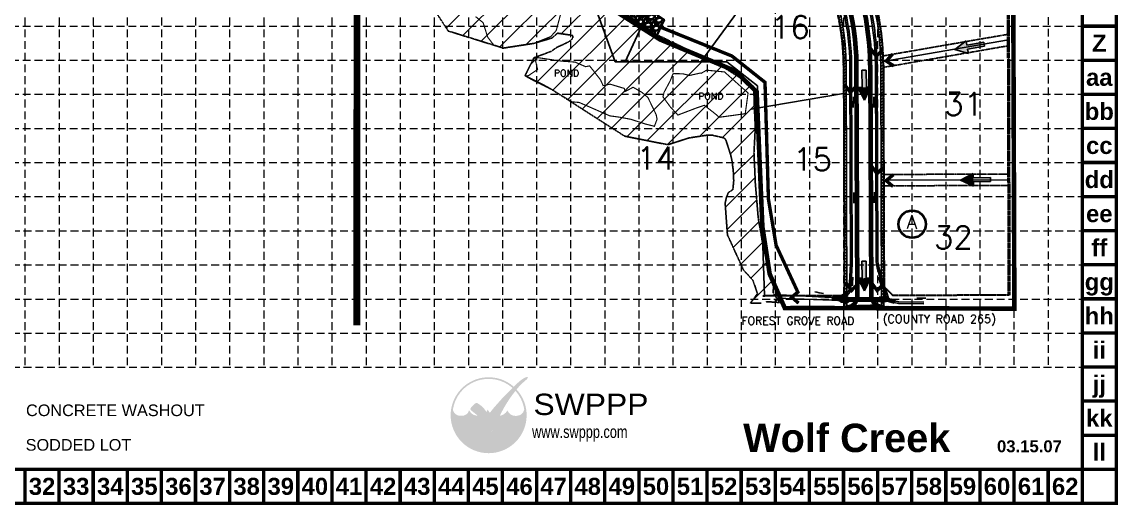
# Model space of a CAD drawing. Header units: inches. Extents: x 8856 to 12702, y 4190 to 6596.
# Drawn here: x 10774 to 12702, y 4190 to 5040 of the extents above; entities that cross this region are included whole.
import ezdxf
from ezdxf.enums import TextEntityAlignment as Align

# ---------------------------------------------------------------- set-up
doc = ezdxf.new("R2010")
doc.units = ezdxf.units.IN
doc.header["$MEASUREMENT"] = 0
for name, pattern in [('ACAD_ISO14W100', [24, 12, -3, 0, -3, 0, -3, 0, -3]), ('CENTER2', [1.125, 0.75, -0.125, 0.125, -0.125]), ('HIDDEN', [0.375, 0.25, -0.125]), ('HIDDEN2', [0.1875, 0.125, -0.0625]), ('PHANTOM2', [1.25, 0.625, -0.125, 0.125, -0.125, 0.125, -0.125])]:
    doc.linetypes.add(name, pattern=pattern)
for name, color, linetype in [('BASE', 7, 'Continuous'), ('E-POND', 4, 'Continuous'), ('GRID', 254, 'HIDDEN'), ('LEGEND', 7, 'Continuous'), ('LIMITS OF DISTURBANCE', 1, 'HIDDEN'), ('LOGO', 7, 'Continuous'), ('P-CONC-RIRRAP', 2, 'Continuous'), ('P-DE', 7, 'HIDDEN2'), ('P-DITCH-BOTOM', 2, 'Continuous'), ('P-DITCH-FLO-ARO', 7, 'ACAD_ISO14W100'), ('P-FLD-PLN-LN', 1, 'HIDDEN'), ('P-LOT-IDEN', 2, 'Continuous'), ('P-LOT-LN', 7, 'Continuous'), ('P-SAWCUT', 7, 'Continuous'), ('P-SDWLK', 7, 'Continuous'), ('P-STM-CL', 7, 'CENTER2'), ('PHASE LINE', 7, 'Continuous'), ('SILT FENCE', 200, 'Continuous')]:
    doc.layers.add(name, color=color, linetype=linetype)
for name, color, linetype, lineweight in [('block number', 7, 'Continuous', 40), ('P-BNDRY', 5, 'PHANTOM2', 50), ('P-CHANNEL-CL', 7, 'CENTER2', 50), ('P-PAV', 7, 'Continuous', 70), ('P-ROCK-RIPRAP', 7, 'Continuous', 30), ('P-ROW', 150, 'PHANTOM2', 30), ('P-ST-NAMES', 7, 'Continuous', 60), ('P-STM', 7, 'Continuous', 60)]:
    doc.layers.add(name, color=color, linetype=linetype, lineweight=lineweight)
doc.styles.add('L100', font='simplex', dxfattribs={"height": 10})
doc.styles.add('L120', font='simplex', dxfattribs={"height": 12})
doc.styles.add('L140', font='simplex', dxfattribs={"height": 14})
doc.styles.add("L200'", font='ARIAL.TTF', dxfattribs={"height": 0.001969})
doc.styles.add('L60', font='simplex', dxfattribs={"height": 6})
doc.styles.add('L80', font='simplex', dxfattribs={"height": 8})
doc.styles.add('LOGO1', font='Rockeb.TTF', dxfattribs={"height": 25})
doc.styles.get("Standard").update_dxf_attribs({"font": 'ARIALBD.TTF'})
doc.dimstyles.get("Standard").update_dxf_attribs({"dimtxt": 0.18, "dimasz": 0.18, "dimexe": 0.18, "dimexo": 0.0625, "dimgap": 0.09, "dimtad": 0, "dimtih": 1, "dimtoh": 1, "dimdec": 4, "dimzin": 0, "dimdsep": 46, "dimtxsty": 'Standard', "dimcen": 0.09, "dimadec": 0, "dimazin": 0, "dimtfac": 1, "dimtdec": 4, "dimtofl": 0, "dimtmove": 0, "dimatfit": 3, "dimfxl": 0, "dimtolj": 1, "dimtzin": 0, "dimarcsym": 0})

# ---------------------------------------------------------------- blocks, each defined once
blk = doc.blocks.new('TF')
for p, q in [((0.001, -0.02), (0.001, 0.02)), ((0.001, 0.02), (0.161, 0.02)), ((0.161, 0.02), (0.161, 0.06)), ((0.161, 0.06), (0.281, 0)), ((0.161, -0.06), (0.281, 0)), ((0.161, -0.02), (0.001, -0.02)), ((0.161, -0.02), (0.161, -0.06))]:
    blk.add_line(p, q)
for points in [[(0.001, 0.02), (0.001, -0.02), (0.161, 0.02), (0.161, -0.02)], [(0.161, -0.06), (0.161, 0.06), (0.281, 0), (0.161, 0.06)]]:
    blk.add_solid(points)
blk = doc.blocks.new('arrow')
at = {"xscale": 192.0000000000001, "yscale": 192, "zscale": 192, "rotation": 89.54514789520785}
blk.add_blockref('TF', (-0.4, -54), dxfattribs=at)
blk = doc.blocks.new('A$C31D03AC2')
at = {"layer": 'P-ROCK-RIPRAP'}
h = blk.add_hatch(dxfattribs=at)
h.set_pattern_fill('GRAVEL', color=1, scale=15, angle=-8.1251, style=0)
h.set_pattern_definition([(219.887735, (-11124.7979, -4545.7325), (-137.87554109, -116.68476438), [2.01804, -199.78632]), (176.844635, (-11126.34634, -4547.02666), (180.313158173, -10.590880796), [3.46302, -342.838875]), (124.385335, (-11129.8041, -4546.83605), (125.17396876, -184.54397501), [2.44182, -241.74048]), (259.148635, (-11136.1254, -4549.7216), (57.249667543, 294.86857484), [3.15357, -312.20337]), (284.708635, (-11136.7191, -4552.8188), (-48.807120592, 188.793188146), [3.092325, -306.140595]), (349.148635, (-11135.93394, -4555.8098), (-294.86857484, 57.249667543), [3.15357, -312.20337]), (29.569135, (-11132.83676, -4556.40347), (-214.242812312, -120.933937204), [4.170435, -412.872735]), (64.130235, (-11129.2095, -4554.34547), (150.586480666, 311.847251763), [3.93732, -389.794815]), (113.304535, (-11127.4915, -4550.8027), (-91.235370362, 210.002637606), [3.16425, -313.261095]), (167.111335, (-11128.7434, -4547.8966), (161.22373443, -38.16946858), [3.61248, -177.011445]), (214.272335, (-11132.2648, -4547.0908), (-201.513401965, -137.903405797), [4.67172, -462.500625]), (130.689035, (-11121.4457, -4551.9689), (-91.2259622, 103.93664344), [1.594515, -157.85766]), (163.344135, (-11122.4852, -4550.75985), (188.80250301, -57.259164696), [3.033555, -300.322665]), (216.87493, (-11125.391, -4549.89), (-2.1200155, -14.849433), [2.121315, -19.09188]), (195.073535, (-11126.1766, -4547.96), (78.48717275, 19.09880364), [1.14237, -113.094225]), (283.676335, (-11127.2796, -4548.257), (-8.48938235, 46.66830526), [1.615545, -79.16193]), (22.838735, (-11126.8976, -4549.8269), (48.78829215, 23.3388542), [2.623935, -84.840345]), (153.440035, (-11124.4794, -4548.8084), (27.5788527, -19.0894358), [1.897365, -45.536805]), (8.264435, (-11135.8923, -4547.0275), (154.85435021, 23.34802501), [2.658, -263.142675]), (62.221135, (-11133.2619, -4546.6454), (-82.71781279, -154.86369963), [2.229915, -220.76112]), (285.073535, (-11124.0554, -4545.8385), (-19.09880364, 78.48717275), [2.284725, -111.95187]), (335.485435, (-11123.46125, -4548.04464), (-142.13429196, 65.74833154), [2.658, -263.142675]), (331.318935, (-11137.2067, -4556.2341), (-70.00715038, 40.29887645), [2.5632, -125.59686]), (286.650035, (-11134.958, -4557.4643), (-50.92685752, 173.94382584), [2.14767, -212.619645]), (58.676335, (-11126.027, -4560.7092), (40.2989511, 70.0071077), [2.284725, -111.95187]), (9.228935, (-11124.8392, -4558.7574), (-201.52265274, -31.83743627), [2.514465, -248.93136]), (61.318935, (-11133.3032, -4559.6703), (-40.29887645, -70.00715038), [1.2816, -126.87846]), (93.184835, (-11126.918, -4560.582), (-6.36933265, 61.5177364), [0.76485, -75.720435]), (157.838735, (-11126.9604, -4559.8183), (42.4282839, -21.2094457), [3.092325, -58.75425]), (177.883935, (-11129.8243, -4558.6518), (150.614298154, -6.350729367), [2.86575, -283.708845]), (295.565035, (-11127.0884, -4551.1633), (-10.6094199, 31.8188688), [2.16333, -51.919935]), (345.032135, (-11126.1549, -4553.11484), (248.200234248, -65.739227734), [3.77691, -373.913445]), (52.820335, (-11122.5061, -4554.0903), (-74.23782062, -95.46594812), [1.54434, -152.89011]), (81.87493, (-11121.573, -4552.86), (-12.729414, 16.969444), [0.9, -14.1]), (112.131335, (-11130.0577, -4558.1639), (44.55753022, -112.42608698), [2.08386, -206.3028]), (39.887735, (-11130.8427, -4556.2336), (137.87554109, 116.68476438), [4.03608, -197.76828]), (351.87493, (-11127.746, -4553.645), (16.969444, 12.729414), [3.9, -11.1]), (317.179735, (-11123.885, -4554.1965), (-133.65408091, 125.14626619), [2.37171, -234.79911]), (245.929535, (-11122.1454, -4555.8086), (-23.3294869, -57.27770263), [2.18403, -107.01762]), (199.520935, (-11123.03613, -4557.8027), (-303.33925073, -108.214129517), [3.555975, -352.04211]), (167.301035, (-11126.3877, -4558.9909), (-190.922579423, 42.409546013), [3.761985, -372.43611])])
h.paths.add_polyline_path([(0, 67), (5.5, 4), (36, 0), (30.1, 66.8)])
at = {"layer": 'P-ROCK-RIPRAP', "color": 1, "flags": 128}
blk.add_lwpolyline([(0, 67), (5.9, 2.7), (36, 0), (30.1, 66.8)], close=True, dxfattribs=at)
blk = doc.blocks.new('new logo')
at = {"layer": 'LOGO'}
h = blk.add_hatch(color=170, dxfattribs=at)
h.paths.add_polyline_path([(67.4, 44.1), (66.8, 44.7), (66.3, 45.2), (66, 45.8), (65.5, 46.4), (65.1, 47.2), (64.7, 47.9), (64.4, 48.5), (64.2, 49), (63.9, 49.6), (63.7, 50.1), (63.3, 51), (62.9, 52), (62.6, 52.8), (62.4, 53.3), (62.2, 53.7), (62.1, 54.2), (61.9, 54.7), (61.7, 55.2), (61.5, 55.7), (61.3, 56.3), (61, 56.8), (60.8, 57.4), (60.5, 57.9), (60.2, 58.5), (60, 59.1), (59.7, 59.6), (59.3, 60.2), (59, 60.8), (58.7, 61.3), (58.3, 61.9), (58, 62.4), (57.6, 62.9), (57.3, 63.4), (56.9, 63.9), (56.6, 64.3), (56.3, 64.7), (55.9, 65.1), (55.6, 65.5), (55.2, 65.9), (54.9, 66.2), (54, 66.2), (52.9, 66.3), (52, 66.5), (51.5, 66.6), (50.9, 66.8), (50.3, 67), (49.4, 67.4), (48.3, 67.9), (47.3, 68.6), (46.5, 69.3), (45.7, 70), (45, 70.8), (44.4, 71.5), (44, 72.2), (43.6, 72.7), (43.4, 72.9), (43.2, 73.2), (43.1, 73.4), (43, 73.5), (42.8, 73.7), (42.7, 73.7), (42.7, 73.8), (42.6, 73.8), (42.5, 73.7), (42.5, 73.6), (42.4, 73.5), (42.4, 73.4), (42.3, 73.2), (42.2, 72.8), (42, 72.1), (41.7, 71.5), (41.4, 70.9), (41, 70.3), (40.5, 69.8), (40, 69.2), (39.4, 68.7), (38.8, 68.2), (38.1, 67.7), (37.3, 67.3), (36.5, 66.9), (35.7, 66.6), (34.9, 66.3), (34, 66.1), (33, 66), (31.9, 65.9), (30.8, 65.9), (29.6, 65.9), (28.6, 66), (27.6, 66.1), (26.7, 66.4), (25.8, 66.7), (25, 67.1), (24.1, 67.6), (23.2, 68.2), (22.4, 68.9), (21.8, 69.5), (21.4, 69.9), (21, 70.4), (20.6, 70.9), (20.2, 71.5), (19.9, 72.1), (19.5, 72.9), (19.2, 73.8), (18.9, 74.8, -0.595729), (106.3, 106.8), (107, 107.5), (107.5, 108), (108.1, 108.6, 37.93689), (112.3, 104.5), (112.1, 104.2), (111.6, 103.7), (111.1, 103.1), (110.6, 102.5, -0.146449), (123.6, 75), (123.3, 74.5), (123.1, 74), (122.9, 73.5), (122.8, 73.1), (122.5, 72.4), (122.2, 71.7), (121.9, 71.1), (121.5, 70.5), (121.1, 70), (120.7, 69.5), (120.2, 69), (119.6, 68.6), (119, 68.1), (118.4, 67.7), (117.8, 67.4), (117.1, 67), (116.5, 66.7), (115.8, 66.5), (115, 66.3), (114.3, 66.1), (113.5, 66), (112.7, 65.9), (111.9, 65.8), (111.1, 65.8), (110.3, 65.8), (109.4, 65.9), (108.6, 66), (107.7, 66.2), (106.8, 66.4), (105.9, 66.7), (105.1, 67.1), (104.3, 67.5), (103.5, 68), (102.8, 68.6), (102.1, 69.3), (101.4, 70), (100.8, 70.7), (100.2, 71.4), (99.8, 72), (99.5, 72.5), (99.4, 72.8), (99.3, 73), (99.1, 73.2), (99, 73.4), (98.9, 73.5), (98.8, 73.6), (98.7, 73.6), (98.6, 73.6), (98.5, 73.5), (98.4, 73.4), (98.4, 73.3), (98.3, 73.2), (98.2, 73), (98.1, 72.8), (97.8, 72.4), (97.4, 71.8), (96.9, 71.1), (96.4, 70.5), (95.9, 70.1), (95.4, 69.6), (94.8, 69.1), (94.2, 68.6), (93.5, 68.2), (92.8, 67.7), (91.9, 67.3), (91, 66.9), (90.1, 66.6), (89.4, 66.4), (88.6, 66.2), (87.8, 66.1), (87.6, 65.6), (87.4, 65.1), (87.1, 64.4), (86.9, 63.8), (86.6, 63), (86.3, 62.2), (85.9, 61.3), (85.6, 60.4), (85.3, 59.5), (84.9, 58.6), (84.6, 57.7), (84.2, 56.7), (83.9, 55.8), (83.5, 54.9), (83.2, 54), (82.9, 53.2), (82.6, 52.4), (82.3, 51.6), (82.1, 51), (81.9, 50.3), (81.6, 49.8), (81.3, 48.9), (80.9, 48.1), (80.5, 47.3), (80.1, 46.6), (79.6, 45.9), (79.1, 45.4), (78.6, 44.8), (78.1, 44.3), (77.6, 43.9), (77, 43.5), (76.5, 43.1), (75.9, 42.8), (75.3, 42.6), (74.6, 42.3), (73.7, 42.1), (73, 41.9), (72.2, 41.9), (71.6, 42), (70.9, 42.2), (70.1, 42.5), (69.4, 42.8), (68.7, 43.1), (68, 43.5)])
h.paths.add_polyline_path([(71.8, 72), (70.7, 73.9), (70.1, 75.2), (69.7, 74.3), (68.7, 72.6), (67.9, 71.7), (67.9, 71.5), (68.1, 71.2), (68.3, 71), (68.4, 70.8), (68.5, 70.6), (68.7, 70.4), (68.8, 70.2), (68.9, 70.1), (69, 70), (69.1, 69.8), (69.3, 69.7), (69.4, 69.7), (69.5, 69.6), (69.6, 69.5), (69.7, 69.5), (69.8, 69.4), (69.9, 69.4), (70.1, 69.3), (70.2, 69.3), (70.3, 69.2), (70.4, 69.2), (70.5, 69.2), (70.6, 69.2), (70.8, 69.2), (70.9, 69.2), (71, 69.2), (71.1, 69.2), (71.2, 69.2), (71.3, 69.2), (71.4, 69.2), (71.5, 69.2), (71.6, 69.2), (71.7, 69.3), (71.8, 69.3), (71.9, 69.3), (72, 69.4), (72.1, 69.5), (72.2, 69.5), (72.3, 69.6), (72.5, 69.6), (72.6, 69.7), (72.7, 69.8), (72.8, 69.9), (72.9, 70), (73, 70.1), (73.1, 70.2), (73.2, 70.3), (73.3, 70.4), (72.5, 71.1)], flags=17)
blk.add_hatch(color=240, dxfattribs=at).paths.add_polyline_path([(117.7, 117.3), (118.9, 118.2), (119.8, 118.9), (120.6, 119.5), (121.3, 119.9), (121.9, 120.3), (122.4, 120.6), (122.8, 120.9), (123.1, 121.1), (123.4, 121.3), (123.7, 121.4), (124, 121.6), (124.2, 121.7), (124.4, 121.8), (124.6, 121.9), (124.8, 121.9), (125, 122), (125.2, 122.1), (125.4, 122.2), (125.6, 122.2), (125.8, 122.3), (125.9, 122.4), (126.1, 122.4), (126.3, 122.5), (126.4, 122.5), (126.6, 122.6), (126.7, 122.6), (126.8, 122.7), (126.9, 122.7), (127.1, 122.7), (127.2, 122.8), (127.3, 122.8), (127.4, 122.8), (127.5, 122.8), (127.6, 122.8), (127.7, 122.8), (127.8, 122.8), (127.9, 122.8), (128, 122.8), (128.1, 122.8), (128.1, 122.8), (128.2, 122.8), (128.3, 122.8), (128.4, 122.8), (128.4, 122.7), (128.5, 122.7), (128.5, 122.7), (128.6, 122.7), (128.6, 122.6), (128.7, 122.6), (128.7, 122.6), (128.7, 122.5), (128.7, 122.5), (128.8, 122.4), (128.8, 122.4), (128.8, 122.3), (128.8, 122.3), (128.8, 122.2), (128.8, 122.1), (128.8, 122.1), (128.8, 122), (128.8, 121.9), (128.8, 121.8), (128.8, 121.8), (128.8, 121.7), (128.8, 121.6), (128.7, 121.5), (128.7, 121.4), (128.7, 121.3), (128.6, 121.3), (128.6, 121.2), (128.5, 121.1), (128.4, 121), (128.4, 120.8), (128.3, 120.7), (128.2, 120.6), (128.1, 120.4), (128, 120.3), (127.8, 120.1), (127.7, 120), (127.6, 119.8), (127.4, 119.6), (127.3, 119.4), (127.1, 119.2), (126.8, 119), (126.6, 118.8), (126.3, 118.5), (125.9, 118.2), (125.5, 117.9), (125.1, 117.5), (124.6, 117), (124, 116.6), (123.5, 116.1), (122.9, 115.6), (122.3, 115.1), (121.7, 114.5), (121.1, 114), (120.6, 113.5), (120, 113), (119.5, 112.5), (119, 112), (118.5, 111.5), (118, 111), (117.5, 110.5), (117, 109.9), (116.5, 109.4), (116, 108.8), (115.5, 108.3), (115, 107.7), (114.5, 107.1), (114, 106.6), (113.5, 106), (113, 105.4), (112.5, 104.8), (112.1, 104.2), (111.6, 103.7), (111.1, 103.1), (110.6, 102.4), (110.1, 101.8), (109.6, 101.1), (109, 100.4), (108.5, 99.7), (107.9, 98.9), (107.3, 98.1), (106.7, 97.3), (106, 96.4), (105.4, 95.6), (104.8, 94.7), (104.2, 93.9), (103.6, 93.1), (103.1, 92.3), (102.5, 91.5), (102, 90.6), (101.4, 89.8), (100.9, 89), (100.3, 88.2), (99.8, 87.3), (99.2, 86.5), (98.6, 85.6), (98.1, 84.7), (97.5, 83.8), (96.9, 82.9), (96.4, 82), (95.9, 81.1), (95.4, 80.3), (94.9, 79.5), (94.5, 78.7), (94, 78), (93.6, 77.2), (93.2, 76.5), (92.8, 75.8), (92.4, 75), (92, 74.3), (91.6, 73.5), (91.2, 72.8), (90.8, 72), (90.4, 71.3), (90, 70.6), (89.6, 69.9), (89.3, 69.3), (89, 68.7), (88.8, 68.2), (88.5, 67.7), (88.3, 67.3), (88.1, 66.9), (88, 66.5), (87.8, 66.1), (87.6, 65.6), (87.4, 65.1), (87.1, 64.4), (86.9, 63.8), (86.6, 63), (86.3, 62.2), (85.9, 61.3), (85.6, 60.4), (85.3, 59.5), (84.9, 58.6), (84.6, 57.7), (84.2, 56.7), (83.9, 55.8), (83.5, 54.9), (83.2, 54), (82.9, 53.2), (82.6, 52.4), (82.3, 51.6), (82.1, 51), (81.9, 50.3), (81.6, 49.8), (81.4, 49.2), (81.2, 48.7), (81, 48.3), (80.8, 47.9), (80.6, 47.5), (80.4, 47.1), (80.2, 46.7), (80, 46.4), (79.7, 46.1), (79.5, 45.8), (79.2, 45.5), (79, 45.2), (78.7, 44.9), (78.5, 44.7), (78.2, 44.4), (78, 44.2), (77.7, 44), (77.4, 43.8), (77.2, 43.6), (76.9, 43.4), (76.6, 43.2), (76.3, 43), (76, 42.9), (75.7, 42.7), (75.5, 42.6), (75.2, 42.5), (74.9, 42.4), (74.6, 42.3), (74.3, 42.2), (74, 42.1), (73.8, 42.1), (73.5, 42), (73.2, 42), (73, 41.9), (72.7, 41.9), (72.5, 41.9), (72.2, 41.9), (72, 42), (71.8, 42), (71.5, 42.1), (71.3, 42.1), (71.1, 42.2), (70.8, 42.2), (70.6, 42.3), (70.4, 42.4), (70.1, 42.5), (69.9, 42.6), (69.6, 42.7), (69.4, 42.8), (69.2, 42.9), (68.9, 43), (68.7, 43.1), (68.5, 43.2), (68.2, 43.4), (68, 43.6), (67.8, 43.7), (67.6, 43.9), (67.4, 44.1), (67.2, 44.3), (67, 44.5), (66.8, 44.7), (66.6, 44.9), (66.5, 45.1), (66.3, 45.4), (66.1, 45.6), (65.9, 45.9), (65.7, 46.2), (65.4, 46.6), (65.2, 47), (65, 47.4), (64.7, 47.9), (64.4, 48.5), (64.2, 49), (63.9, 49.6), (63.7, 50.1), (63.4, 50.7), (63.2, 51.3), (63, 51.8), (62.8, 52.3), (62.6, 52.8), (62.4, 53.3), (62.2, 53.7), (62.1, 54.2), (61.9, 54.7), (61.7, 55.2), (61.5, 55.7), (61.3, 56.3), (61, 56.8), (60.8, 57.4), (60.5, 57.9), (60.2, 58.5), (60, 59.1), (59.7, 59.6), (59.3, 60.2), (59, 60.8), (58.7, 61.3), (58.3, 61.9), (58, 62.4), (57.6, 62.9), (57.3, 63.4), (56.9, 63.9), (56.6, 64.3), (56.3, 64.7), (55.9, 65.1), (55.6, 65.5), (55.2, 65.9), (54.9, 66.3), (54.5, 66.6), (54.1, 67), (53.7, 67.4), (53.3, 67.8), (52.8, 68.1), (52.4, 68.5), (51.9, 68.9), (51.4, 69.3), (50.9, 69.7), (50.5, 70), (50, 70.4), (49.5, 70.8), (49.1, 71.1), (48.7, 71.5), (48.2, 71.8), (47.8, 72.1), (47.5, 72.4), (47.1, 72.7), (46.8, 72.9), (46.6, 73.1), (46.3, 73.3), (46.1, 73.5), (45.9, 73.6), (45.7, 73.8), (45.6, 73.9), (45.5, 74), (45.3, 74.2), (45.2, 74.3), (45.1, 74.4), (45, 74.6), (45, 74.7), (44.9, 74.8), (44.8, 75), (44.8, 75.1), (44.8, 75.2), (44.7, 75.4), (44.7, 75.5), (44.7, 75.7), (44.7, 75.8), (44.7, 76), (44.7, 76.1), (44.7, 76.3), (44.8, 76.4), (44.8, 76.6), (44.9, 76.7), (44.9, 76.9), (45, 77.1), (45.1, 77.2), (45.2, 77.4), (45.3, 77.6), (45.4, 77.8), (45.6, 78), (45.7, 78.2), (45.9, 78.5), (46.1, 78.7), (46.3, 79), (46.6, 79.3), (46.8, 79.5), (47.1, 79.8), (47.3, 80.1), (47.6, 80.4), (47.9, 80.7), (48.2, 81), (48.5, 81.3), (48.8, 81.6), (49.2, 81.9), (49.5, 82.2), (49.8, 82.5), (50.1, 82.7), (50.4, 83), (50.7, 83.2), (51, 83.4), (51.2, 83.6), (51.5, 83.8), (51.7, 83.9), (51.9, 84.1), (52.1, 84.2), (52.2, 84.3), (52.4, 84.4), (52.5, 84.5), (52.7, 84.5), (52.8, 84.6), (53, 84.6), (53.1, 84.6), (53.2, 84.7), (53.3, 84.7), (53.5, 84.7), (53.6, 84.7), (53.7, 84.7), (53.8, 84.7), (54, 84.7), (54.1, 84.6), (54.2, 84.6), (54.3, 84.5), (54.5, 84.5), (54.6, 84.4), (54.7, 84.4), (54.9, 84.3), (55, 84.2), (55.2, 84.1), (55.3, 84.1), (55.5, 84), (55.7, 83.9), (55.9, 83.7), (56.1, 83.6), (56.4, 83.4), (56.7, 83.2), (57, 83), (57.3, 82.8), (57.7, 82.5), (58, 82.3), (58.4, 82), (58.8, 81.7), (59.2, 81.4), (59.6, 81.1), (60, 80.8), (60.4, 80.5), (60.8, 80.2), (61.2, 79.9), (61.5, 79.6), (61.9, 79.3), (62.3, 78.9), (62.6, 78.6), (63, 78.3), (63.3, 77.9), (63.7, 77.5), (64, 77.2), (64.3, 76.8), (64.6, 76.4), (64.9, 76), (65.2, 75.6), (65.5, 75.2), (65.8, 74.8), (66.1, 74.4), (66.4, 74), (66.7, 73.6), (66.9, 73.2), (67.2, 72.8), (67.4, 72.5), (67.6, 72.1), (67.8, 71.8), (67.9, 71.5), (68.1, 71.2), (68.3, 71), (68.4, 70.8), (68.5, 70.6), (68.7, 70.4), (68.8, 70.2), (68.9, 70.1), (69, 70), (69.1, 69.8), (69.3, 69.7), (69.4, 69.7), (69.5, 69.6), (69.6, 69.5), (69.7, 69.5), (69.8, 69.4), (69.9, 69.4), (70.1, 69.3), (70.2, 69.3), (70.3, 69.2), (70.4, 69.2), (70.5, 69.2), (70.6, 69.2), (70.8, 69.2), (70.9, 69.2), (71, 69.2), (71.1, 69.2), (71.2, 69.2), (71.3, 69.2), (71.4, 69.2), (71.5, 69.2), (71.6, 69.2), (71.7, 69.3), (71.8, 69.3), (71.9, 69.3), (72, 69.4), (72.1, 69.5), (72.2, 69.5), (72.3, 69.6), (72.5, 69.6), (72.6, 69.7), (72.7, 69.8), (72.8, 69.9), (72.9, 70), (73, 70.1), (73.1, 70.2), (73.2, 70.3), (73.3, 70.5), (73.5, 70.6), (73.6, 70.8), (73.7, 70.9), (73.9, 71.1), (74, 71.3), (74.2, 71.5), (74.3, 71.8), (74.5, 72), (74.7, 72.3), (74.9, 72.6), (75.1, 72.8), (75.3, 73.1), (75.6, 73.5), (75.8, 73.8), (76.1, 74.1), (76.4, 74.5), (76.7, 74.9), (77, 75.3), (77.3, 75.7), (77.7, 76.1), (78, 76.5), (78.4, 77), (78.8, 77.4), (79.2, 77.9), (79.6, 78.4), (80, 78.9), (80.5, 79.5), (81, 80), (81.5, 80.6), (82, 81.1), (82.5, 81.7), (83, 82.3), (83.6, 82.9), (84.1, 83.5), (84.7, 84.1), (85.2, 84.7), (85.7, 85.3), (86.2, 85.8), (86.7, 86.4), (87.2, 86.9), (87.7, 87.4), (88.1, 87.9), (88.6, 88.5), (89.1, 89), (89.5, 89.5), (90, 90.1), (90.5, 90.6), (91, 91.2), (91.5, 91.7), (92.1, 92.3), (92.6, 92.9), (93.2, 93.5), (93.8, 94.1), (94.4, 94.8), (95, 95.4), (95.6, 96), (96.3, 96.7), (96.9, 97.3), (97.6, 98), (98.2, 98.6), (98.8, 99.2), (99.4, 99.8), (100, 100.3), (100.5, 100.9), (101.1, 101.4), (101.6, 102), (102.1, 102.5), (102.7, 103.1), (103.2, 103.6), (103.7, 104.1), (104.2, 104.7), (104.8, 105.2), (105.3, 105.8), (105.9, 106.3), (106.4, 106.9), (107, 107.5), (107.5, 108), (108.1, 108.6), (108.7, 109.2), (109.3, 109.8), (109.9, 110.3), (110.4, 110.9), (111, 111.5), (111.6, 112), (112.2, 112.6), (112.8, 113.1), (113.4, 113.6), (114, 114.2), (114.6, 114.7), (115.3, 115.3), (116, 115.9), (116.8, 116.6)])
at = {"layer": 'LOGO', "style": 'LOGO1'}
for s, height, width, p in [('SWPPP', 31.32, 1.115, (137, 67)), ('www.swppp.com', 18.112, 0.77, (135, 33.4))]:
    blk.add_text(s, height=height, dxfattribs=dict(at, width=width)).set_placement(p)

msp = doc.modelspace()

# ---------------------------------------------------------------- hatches: boundary and pattern name
at = {"layer": 'P-CONC-RIRRAP'}
h = msp.add_hatch(dxfattribs=at)
h.set_pattern_fill('ANSI31', color=5, scale=240, style=0)
edge = h.paths.add_edge_path()
edge.add_line((11057.8, 5334), (11046.7, 5362.6))
edge.add_line((11046.7, 5362.6), (11352.8, 5285.2))
edge.add_line((11352.8, 5285.2), (11364.7, 5281))
edge.add_line((11364.7, 5281), (11393.4, 5272))
edge.add_line((11393.4, 5272), (11408.1, 5269.9))
edge.add_line((11408.1, 5269.9), (11440.9, 5264.3))
edge.add_line((11440.9, 5264.3), (11451.9, 5253.9))
edge.add_line((11451.9, 5253.9), (11492.2, 5231.8))
edge.add_line((11492.2, 5231.8), (11551.4, 5193.1))
edge.add_line((11551.4, 5193.1), (11581.4, 5184.4))
edge.add_line((11581.4, 5184.4), (11677.8, 5153.6))
edge.add_line((11677.8, 5153.6), (11745.7, 5102.3))
edge.add_line((11745.7, 5102.3), (11822.2, 5059))
edge.add_line((11822.2, 5059), (11862, 5031.9))
edge.add_line((11862, 5031.9), (12005.1, 4962.5))
edge.add_line((12005.1, 4962.5), (12061.6, 4926.5))
edge.add_line((12061.6, 4926.5), (12062.2, 4898.9))
edge.add_line((12062.2, 4898.9), (12064.2, 4854))
edge.add_line((12064.2, 4854), (12061.9, 4810))
edge.add_line((12061.9, 4810), (12064.3, 4756))
edge.add_line((12064.3, 4756), (12069.4, 4694.8))
edge.add_line((12069.4, 4694.8), (12077.3, 4649.4))
edge.add_line((12077.3, 4649.4), (12085.2, 4614.8))
edge.add_line((12085.2, 4614.8), (12096.9, 4580.6))
edge.add_line((12096.9, 4580.6), (12095.5, 4563.8))
edge.add_line((12095.5, 4563.8), (12106.8, 4546.4))
edge.add_line((12106.8, 4546.4), (12082.8, 4547.9))
edge.add_line((12074.4, 4545.4), (12055.8, 4545.5))
edge.add_line((12055.8, 4545.5), (12068.1, 4562.1))
edge.add_line((12068.1, 4562.1), (12060.2, 4585.2))
edge.add_line((12060.2, 4585.2), (12043.4, 4603.6))
edge.add_line((12043.4, 4603.6), (12015.2, 4665.5))
edge.add_line((12015.2, 4665.5), (12011.2, 4721.1))
edge.add_line((12011.2, 4721.1), (12013.3, 4731.2))
edge.add_line((12013.3, 4731.2), (12016.9, 4739.9))
edge.add_line((12016.9, 4739.9), (12024.7, 4745.1))
edge.add_line((12024.7, 4745.1), (12026.2, 4759.7))
edge.add_line((12026.2, 4759.7), (12026.1, 4769.4))
edge.add_line((12026.1, 4769.4), (12025.3, 4779.7))
edge.add_line((12025.3, 4779.7), (12023.1, 4796.7))
edge.add_line((12023.1, 4796.7), (12020.9, 4806))
edge.add_line((12020.9, 4806), (12013, 4830.8))
edge.add_line((12013, 4830.8), (12011.4, 4834.1))
edge.add_line((12011.4, 4834.1), (12008.9, 4836.1))
edge.add_line((12008.9, 4836.1), (11987.7, 4841.1))
edge.add_line((11987.7, 4841.1), (11980.8, 4841.1))
edge.add_line((11980.8, 4841.1), (11947.3, 4836))
edge.add_line((11947.3, 4836), (11910.6, 4824.1))
edge.add_line((11910.6, 4824.1), (11834.5, 4839.1))
edge.add_line((11834.5, 4839.1), (11704.8, 4922.1))
edge.add_line((11704.8, 4922.1), (11672.3, 4938.2))
edge.add_line((11672.3, 4938.2), (11659.1, 4945.5))
edge.add_line((11659.1, 4945.5), (11674.7, 4977.1))
edge.add_line((11674.7, 4977.1), (11705.1, 4988.4))
edge.add_line((11705.1, 4988.4), (11715.8, 4995.9))
edge.add_line((11715.8, 4995.9), (11727.8, 5001.2))
edge.add_line((11727.8, 5001.2), (11737.7, 5006.4))
edge.add_line((11737.7, 5006.4), (11743.4, 5011.7))
edge.add_line((11743.4, 5011.7), (11743.4, 5016.4))
edge.add_line((11743.4, 5016.4), (11716.3, 5020.4))
edge.add_line((11716.3, 5020.4), (11706.3, 5011.8))
edge.add_line((11706.3, 5011.8), (11674.3, 5002.4))
edge.add_line((11674.3, 5002.4), (11621.1, 4994.2))
edge.add_line((11621.1, 4994.2), (11604.2, 4999.3))
edge.add_line((11604.2, 4999.3), (11524.1, 5024.2))
edge.add_line((11524.1, 5024.2), (11454, 5130.9))
edge.add_line((11454, 5130.9), (11415.4, 5202.3))
edge.add_line((11415.4, 5202.3), (11272.5, 5241.5))
edge.add_line((11272.5, 5241.5), (11162.9, 5284.6))
edge.add_line((11162.9, 5284.6), (11057.4, 5334.1))
h = msp.add_hatch(dxfattribs=at)
h.set_pattern_fill('AR-CONC', color=1, scale=0.5, style=0)
h.set_pattern_definition([(50, (0, 0), (3.5863009, -0.3137607), [0.375, -4.125]), (355, (0, 0), (-0.6937567, 3.7609607), [0.3, -3.3]), (100.4514, (0.299, -0.026), (2.8925469, 3.4471977), [0.318701, -3.5057106]), (46.1842, (0, 1), (5.3362052, -0.827595), [0.5625, -6.1875]), (96.6356, (0.4447, 0.931), (4.6733135, 4.8705894), [0.4780514, -5.258565]), (351.1842, (0, 1), (4.6733097, 4.870593), [0.45, -4.95]), (21, (0.5, 0.75), (2.98453526, -2.01309445), [0.375, -4.125]), (326, (0.5, 0.75), (1.2165767, 3.6257502), [0.3, -3.3]), (71.4514, (0.7487, 0.5822), (4.2011131, 1.6126525), [0.318701, -3.5057106]), (37.5, (0, 0), (0.06079928, 1.66446927), [0, -3.26, 0, -3.35, 0, -3.3125]), (7.5, (0, 0), (1.31534769, 1.97205856), [0, -1.91, 0, -3.185, 0, -1.2625]), (327.5, (-1.115, 0), (2.66911218, -0.11277436), [0, -1.25, 0, -3.9, 0, -5.175]), (317.5, (-1.615, 0), (2.91593085, 0.5005249), [0, -1.625, 0, -2.59, 0, -3.675])])
edge = h.paths.add_edge_path()
edge.add_line((12227.5, 4549.5), (12227.5, 4548.5))
edge.add_line((12227.5, 4548.5), (12215.5, 4548.5))
edge.add_line((12215.5, 4548.5), (12200.2, 4551.9))
edge.add_line((12200.2, 4551.9), (12201.2, 4556.9))
edge.add_line((12201.2, 4556.9), (12208.4, 4555.4))
edge.add_arc((12209.4, 4560.3), 5, 258.8356, 301.5059)
edge.add_line((12212, 4556.1), (12224.7, 4563.8))
edge.add_line((12224.7, 4563.8), (12227.3, 4559.6))
edge.add_line((12227.3, 4559.6), (12222.1, 4556.4))
edge.add_arc((12222.6, 4555.5), 1, 121.5059, 270.1922)
edge.add_line((12222.6, 4554.5), (12227.4, 4554.5))
edge.add_line((12227.4, 4554.5), (12227.4, 4553.5))
edge.add_line((12227.4, 4553.5), (12215.4, 4553.5))
edge.add_line((12215.4, 4553.5), (12215.5, 4549.5))
edge.add_line((12215.5, 4549.5), (12227.5, 4549.5))
h = msp.add_hatch(dxfattribs=at)
h.set_pattern_fill('AR-CONC', color=1, scale=0.5, style=0)
h.set_pattern_definition([(50, (0, 0), (3.5863009, -0.3137607), [0.375, -4.125]), (355, (0, 0), (-0.6937567, 3.7609607), [0.3, -3.3]), (100.4514, (0.299, -0.026), (2.8925469, 3.4471977), [0.318701, -3.5057106]), (46.1842, (0, 1), (5.3362052, -0.827595), [0.5625, -6.1875]), (96.6356, (0.4447, 0.931), (4.6733135, 4.8705894), [0.4780514, -5.258565]), (351.1842, (0, 1), (4.6733097, 4.870593), [0.45, -4.95]), (21, (0.5, 0.75), (2.98453526, -2.01309445), [0.375, -4.125]), (326, (0.5, 0.75), (1.2165767, 3.6257502), [0.3, -3.3]), (71.4514, (0.7487, 0.5822), (4.2011131, 1.6126525), [0.318701, -3.5057106]), (37.5, (0, 0), (0.06079928, 1.66446927), [0, -3.26, 0, -3.35, 0, -3.3125]), (7.5, (0, 0), (1.31534769, 1.97205856), [0, -1.91, 0, -3.185, 0, -1.2625]), (327.5, (-1.115, 0), (2.66911218, -0.11277436), [0, -1.25, 0, -3.9, 0, -5.175]), (317.5, (-1.615, 0), (2.91593085, 0.5005249), [0, -1.625, 0, -2.59, 0, -3.675])])
edge = h.paths.add_edge_path()
edge.add_line((12282.5, 4549.7), (12282.5, 4548.7))
edge.add_line((12282.5, 4548.7), (12296, 4548.8))
edge.add_line((12296, 4548.8), (12308.3, 4545.5))
edge.add_line((12308.3, 4545.5), (12309.6, 4550.3))
edge.add_line((12309.6, 4550.3), (12301.5, 4552.5))
edge.add_arc((12302.8, 4557.3), 5, 196.3057, 255.1593, ccw=False)
edge.add_line((12298, 4555.9), (12294.7, 4567.3))
edge.add_line((12294.7, 4567.3), (12289.9, 4565.9))
edge.add_line((12289.9, 4565.9), (12293.1, 4554.8))
edge.add_line((12293.1, 4554.8), (12282.4, 4554.7))
edge.add_line((12282.4, 4554.7), (12282.4, 4553.7))
edge.add_line((12282.4, 4553.7), (12294.4, 4553.8))
edge.add_line((12294.4, 4553.8), (12294.5, 4549.8))
edge.add_line((12294.5, 4549.8), (12282.5, 4549.7))
at = {"layer": 'P-SAWCUT'}
h = msp.add_hatch(dxfattribs=at)
h.set_pattern_fill('ANSI31', color=256, scale=10, angle=106.6852, style=0)
h.set_pattern_definition([(151.68525, (15396.5298, -5765.2669), (-0.59289359, -1.10044409), [])])
edge = h.paths.add_edge_path()
edge.add_line((12214, 4537.4), (12297.8, 4539.4))
edge.add_line((12297.8, 4539.4), (12297.9, 4538.4))
edge.add_line((12297.9, 4538.4), (12213.9, 4536.4))
edge.add_line((12213.9, 4536.4), (12213.9, 4537.4))
at = {"layer": 'P-SDWLK'}
h = msp.add_hatch(dxfattribs=at)
h.set_pattern_fill('ANSI31', color=256, scale=30, style=0)
h.paths.add_polyline_path([(11817.2, 5431.8, 0.043738), (11501, 5567), (11372, 5609.3), (11372, 5605.1), (11499.8, 5563.2, -0.043738), (11815.4, 5428.2), (12000.6, 5329.1, -0.275668), (12220, 4964.2), (12221.4, 4537.6), (12225.4, 4538.7), (12224, 4964.2, 0.275668), (12002.5, 5332.6)])
h = msp.add_hatch(dxfattribs=at)
h.set_pattern_fill('ANSI31', color=256, scale=30, style=0)
h.paths.add_polyline_path([(12073.7, 5365.6), (12071.6, 5362.2, -0.249506), (12285, 4964.4), (12286.4, 4539.3), (12290.4, 4539.4), (12289, 4964.4, 0.24956)])

# ---------------------------------------------------------------- linework, layer by layer
at = {"layer": 'BASE', "color": 9}
msp.add_line((12639.4, 6532.8), (12639.4, 4252.8), dxfattribs=at)
at = {"layer": 'BASE', "const_width": 6}
for points in [[(8859.4, 4192.8), (12699.4, 4192.8), (12699.4, 6592.8), (8859.4, 6592.8)], [(8919.3, 4252.8), (12639.6, 4252.7), (12639.5, 6532.8), (8920.1, 6532.9)]]:
    msp.add_lwpolyline(points, close=True, dxfattribs=at)
for points in [[(12699.4, 5032.8), (12639.4, 5032.8)], [(12699.4, 4972.8), (12639.4, 4972.8)], [(12699.4, 4912.8), (12639.4, 4912.8)], [(12699.4, 4852.8), (12639.4, 4852.8)], [(12699.4, 4792.8), (12639.4, 4792.8)], [(12699.4, 4732.8), (12639.4, 4732.8)], [(12699.4, 4672.8), (12639.4, 4672.8)], [(12699.4, 4612.8), (12639.4, 4612.8)], [(12699.4, 4552.8), (12639.4, 4552.8)], [(12699.4, 4492.8), (12639.4, 4492.8)], [(12699.4, 4432.8), (12639.4, 4432.8)], [(12699.4, 4372.8), (12639.4, 4372.8)], [(12699.4, 4312.8), (12639.4, 4312.8)], [(10779.4, 4192.8), (10779.4, 4252.8)], [(10839.4, 4192.8), (10839.4, 4252.8)], [(10899.4, 4192.8), (10899.4, 4252.8)], [(10959.4, 4192.8), (10959.4, 4252.8)], [(11019.4, 4192.8), (11019.4, 4252.8)], [(11079.4, 4192.8), (11079.4, 4252.8)], [(11139.4, 4192.8), (11139.4, 4252.8)], [(11199.4, 4192.8), (11199.4, 4252.8)], [(11259.4, 4192.8), (11259.4, 4252.8)], [(11319.4, 4192.8), (11319.4, 4252.8)], [(11379.4, 4192.8), (11379.4, 4252.8)], [(11439.4, 4192.8), (11439.4, 4252.8)], [(11499.4, 4192.8), (11499.4, 4252.8)], [(11559.4, 4192.8), (11559.4, 4252.8)], [(11619.4, 4192.8), (11619.4, 4252.8)], [(11679.4, 4192.8), (11679.4, 4252.8)], [(11739.4, 4192.8), (11739.4, 4252.8)], [(11799.4, 4192.8), (11799.4, 4252.8)], [(11859.4, 4192.8), (11859.4, 4252.8)], [(11919.4, 4192.8), (11919.4, 4252.8)], [(11979.4, 4192.8), (11979.4, 4252.8)], [(12039.4, 4192.8), (12039.4, 4252.8)], [(12099.4, 4192.8), (12099.4, 4252.8)], [(12159.4, 4192.8), (12159.4, 4252.8)], [(12219.4, 4192.8), (12219.4, 4252.8)], [(12279.4, 4192.8), (12279.4, 4252.8)], [(12339.4, 4192.8), (12339.4, 4252.8)], [(12399.4, 4192.8), (12399.4, 4252.8)], [(12459.4, 4192.8), (12459.4, 4252.8)], [(12519.4, 4192.8), (12519.4, 4252.8)], [(12579.4, 4192.8), (12579.4, 4252.8)], [(12699.4, 4252.8), (12639.4, 4252.8)], [(12639.4, 4192.8), (12639.4, 4252.8)]]:
    msp.add_lwpolyline(points, dxfattribs=at)
at = {"layer": 'block number'}
msp.add_circle((12340.3, 4684.3), 24, dxfattribs=at)
at = {"layer": 'E-POND', "color": 5, "ltscale": 2, "const_width": 2}
msp.add_lwpolyline([(11572.2, 5049.6), (11585.5, 5038.7), (11593.3, 5013.7), (11604.2, 4999.3), (11621.1, 4994.2), (11674.3, 5002.4), (11704.4, 5014.4), (11714, 5025.1), (11721.5, 5053)], dxfattribs=at)
for points in [[(11747.1, 4969.5), (11723.8, 4971.2), (11713.6, 4972.6), (11676.1, 4978.2), (11681.2, 4956.6), (11665.5, 4945.9), (11661.2, 4944.9), (11698.3, 4926.2), (11741.6, 4899.6), (11754.4, 4898.5), (11808.3, 4874.9), (11825.2, 4872.6), (11845.4, 4868.8), (11871.7, 4860.3), (11886.8, 4856.6), (11891.4, 4869), (11889.8, 4877.1), (11875.4, 4907), (11865.2, 4916), (11849.3, 4925.2), (11835.1, 4917.7), (11833.7, 4923.2), (11808.8, 4930.7), (11796.5, 4928.2), (11791.8, 4938.5), (11772.8, 4962.8), (11765.7, 4961.5)], [(11920.9, 4949.3), (11919.2, 4948.4), (11914.4, 4936.3), (11903.6, 4916.1), (11901.8, 4908.3), (11914.4, 4891.1), (11928, 4876.3), (11960.8, 4888.8), (11974.5, 4893.5), (11993.6, 4878.6), (12000.8, 4872.4), (12045.2, 4878.5), (12046.7, 4879.8), (12051.5, 4915.1), (12010, 4952.2), (11978.5, 4955.3), (11969.1, 4949.8), (11967.8, 4950.3), (11948.5, 4946), (11936.7, 4948.9)]]:
    msp.add_lwpolyline(points, close=True, dxfattribs=at)
at = {"layer": 'GRID', "color": 252, "linetype": 'HIDDEN', "lineweight": 0, "ltscale": 55}
for p, q in [((10779.4, 6532.8), (10779.4, 4432.5)), ((10839.4, 6532.8), (10839.4, 4432.5)), ((10899.4, 6532.8), (10899.4, 4432.5)), ((10959.4, 6532.8), (10959.4, 4432.5)), ((11019.4, 6532.8), (11019.4, 4432.5)), ((11079.4, 6532.8), (11079.4, 4432.5)), ((11139.4, 6532.8), (11139.4, 4432.5)), ((11199.4, 6532.8), (11199.4, 4432.5)), ((11259.4, 6532.8), (11259.4, 4432.5)), ((11319.4, 6532.8), (11319.4, 4432.5)), ((11379.4, 6532.8), (11379.4, 4432.5)), ((11439.4, 6532.8), (11439.4, 4432.5)), ((11499.4, 6532.8), (11499.4, 4432.5)), ((11559.4, 6532.8), (11559.4, 4432.5)), ((11619.4, 6532.8), (11619.4, 4432.5)), ((11679.4, 6532.8), (11679.4, 4432.5)), ((11739.4, 6532.8), (11739.4, 4432.5)), ((11799.4, 6532.8), (11799.4, 4432.5)), ((11859.4, 6532.8), (11859.4, 4432.5)), ((11919.4, 6532.8), (11919.4, 4432.5)), ((11979.4, 6532.8), (11979.4, 4432.5)), ((12039.4, 6532.8), (12039.4, 4432.5)), ((12099.4, 6532.8), (12099.4, 4432.5)), ((12159.4, 6532.8), (12159.4, 4432.5)), ((12219.4, 6532.8), (12219.4, 4432.5)), ((12279.4, 6532.8), (12279.4, 4432.5)), ((12339.4, 6532.8), (12339.4, 4432.5)), ((12399.4, 6532.8), (12399.4, 4432.5)), ((12459.4, 6532.8), (12459.4, 4432.5)), ((12519.3, 6533.8), (12519.3, 4432.5)), ((12579.3, 6533.8), (12579.3, 4432.5)), ((8919.4, 5032.8), (12639.4, 5032.8)), ((8919.4, 4972.8), (12639.4, 4972.8)), ((8919.4, 4912.8), (12639.4, 4912.8)), ((8919.4, 4852.8), (12639.4, 4852.8)), ((8919.4, 4792.8), (12639.4, 4792.8)), ((8919.4, 4732.8), (12639.4, 4732.8)), ((8920.8, 4672.5), (12640.8, 4672.5)), ((8920.8, 4612.5), (12640.8, 4612.5)), ((8920.8, 4552.5), (12640.8, 4552.5)), ((8920.8, 4492.5), (12640.8, 4492.5)), ((8920.8, 4432.5), (12640.8, 4432.5))]:
    msp.add_line(p, q, dxfattribs=at)
at = {"layer": 'LIMITS OF DISTURBANCE', "ltscale": 200, "const_width": 8}
msp.add_lwpolyline([(10718.4, 5356.7), (11061.7, 5362.1), (11443.3, 5273.1), (11530.3, 5207.7), (11658, 5158.9), (11770.2, 5089.8), (11896.2, 5009.5), (12028.2, 4954.3), (12066.6, 4917.2), (12076.7, 4680), (12089.5, 4596.6), (12116.2, 4536.4), (12141, 4536.7), (12520, 4535.6), (12514.3, 6165), (11374.7, 6147.7), (11374.5, 6474.1), (9473.9, 6469.9)], dxfattribs=at)
at = {"layer": 'P-BNDRY', "color": 7}
msp.add_line((12506.2, 6158.6), (12510.5, 4559.4), dxfattribs=at)
at = {"layer": 'P-CONC-RIRRAP', "color": 1}
msp.add_lwpolyline([(12227.5, 4549.5), (12227.5, 4548.5), (12215.5, 4548.5), (12200.2, 4551.9), (12201.2, 4556.9), (12208.4, 4555.4, 0.188366), (12212, 4556.1), (12224.7, 4563.8), (12227.3, 4559.6), (12222.1, 4556.4, 0.75826), (12222.6, 4554.5), (12227.4, 4554.5), (12227.4, 4553.5), (12215.4, 4553.5), (12215.5, 4549.5)], format="xyb", close=True, dxfattribs=at)
at = {"layer": 'P-CONC-RIRRAP', "color": 1, "ltscale": 0.06, "flags": 128}
msp.add_lwpolyline([(12282.5, 4549.7), (12282.5, 4548.7), (12296, 4548.8), (12308.3, 4545.5), (12309.6, 4550.3), (12301.5, 4552.5, -0.262595), (12298, 4555.9), (12294.7, 4567.3), (12289.9, 4565.9), (12293.1, 4554.8), (12282.4, 4554.7), (12282.4, 4553.7), (12294.4, 4553.8), (12294.5, 4549.8)], format="xyb", close=True, dxfattribs=at)
at = {"layer": 'P-DE'}
for p, q in [((12289.2, 4980.4), (12509, 5018.5)), ((12289.5, 4960.2), (12509, 4998.2)), ((12290.1, 4771.7), (12509.7, 4772.5)), ((12290.2, 4751.7), (12509.7, 4752.5))]:
    msp.add_line(p, q, dxfattribs=at)
at = {"layer": 'P-DITCH-BOTOM', "color": 5, "ltscale": 0.06}
for p, q in [((12230.5, 4964.2), (12231.7, 4614.5)), ((12233.5, 4964.2), (12234.7, 4614.4))]:
    msp.add_line(p, q, dxfattribs=at)
at = {"layer": 'P-DITCH-BOTOM', "color": 5}
for p, q in [((12229.2, 4569.8), (12231.7, 4614.5)), ((12232.2, 4569.6), (12234.7, 4614.4)), ((12208.6, 4554.4), (12096.6, 4560.5)), ((12215.5, 4550), (12101.8, 4554.1)), ((12225.2, 4563), (12212.2, 4555)), ((12226.8, 4560.4), (12215.4, 4553.5))]:
    msp.add_line(p, q, dxfattribs=at)
at = {"layer": 'P-DITCH-BOTOM', "color": 5, "ltscale": 0.06, "flags": 128}
for points in [[(12231.6, 5168.2, -0.111712), (12278.5, 4964.4), (12279.6, 4622.1, 0.070424), (12281.6, 4608.3), (12293.7, 4567)], [(12228.9, 5166.9, -0.111712), (12275.5, 4964.4), (12276.6, 4622.1, 0.070424), (12278.8, 4607.4), (12290.8, 4566.2)]]:
    msp.add_lwpolyline(points, format="xyb", dxfattribs=at)
for points in [[(12308.6, 4546.5), (12316.3, 4544.4), (12360.6, 4543.9)], [(12309.3, 4549.4), (12316.7, 4547.4), (12360.6, 4546.9)]]:
    msp.add_lwpolyline(points, dxfattribs=at)
at = {"layer": 'P-DITCH-BOTOM', "color": 5, "ltscale": 0.06}
for radius in [426, 429]:
    msp.add_arc((11804.5, 4962.8), radius, 0.1922, 25.689, dxfattribs=at)
at = {"layer": 'P-DITCH-BOTOM', "color": 5}
for centre, radius, start, end in [((12209.6, 4559.3), 5, 258.8356, 301.5059), ((12220.7, 4570.2), 8.5, 301.5059, 356.907), ((12220.7, 4570.2), 11.5, 301.5059, 356.907)]:
    msp.add_arc(centre, radius, start, end, dxfattribs=at)
at = {"layer": 'P-FLD-PLN-LN', "color": 5, "flags": 128}
for points in [[(11057.8, 5334), (11046.7, 5362.6), (11352.8, 5285.2), (11364.7, 5281), (11393.4, 5272), (11408.1, 5269.9), (11440.9, 5264.3), (11451.9, 5253.9), (11492.2, 5231.8), (11551.4, 5193.1), (11581.4, 5184.4), (11677.8, 5153.6), (11745.7, 5102.3), (11822.2, 5059), (11862, 5031.9), (12005.1, 4962.5), (12061.6, 4926.5), (12062.2, 4898.9), (12064.2, 4854), (12061.9, 4810), (12064.3, 4756), (12069.4, 4694.8), (12077.3, 4649.4), (12085.2, 4614.8), (12096.9, 4580.6), (12095.5, 4563.8), (12106.8, 4546.4), (12082.8, 4547.9)], [(12074.4, 4545.4), (12055.8, 4545.5), (12068.1, 4562.1), (12060.2, 4585.2), (12043.4, 4603.6), (12015.2, 4665.5), (12011.2, 4721.1), (12013.3, 4731.2), (12016.9, 4739.9), (12024.7, 4745.1), (12026.2, 4759.7), (12026.1, 4769.4), (12025.3, 4779.7), (12023.1, 4796.7), (12020.9, 4806), (12013, 4830.8), (12011.4, 4834.1), (12008.9, 4836.1), (11987.7, 4841.1), (11980.8, 4841.1), (11947.3, 4836), (11910.6, 4824.1), (11834.5, 4839.1), (11704.8, 4922.1), (11672.3, 4938.2), (11659.1, 4945.5), (11674.7, 4977.1), (11705.1, 4988.4), (11715.8, 4995.9), (11727.8, 5001.2), (11737.7, 5006.4), (11743.4, 5011.7), (11743.4, 5016.4), (11716.3, 5020.4), (11706.3, 5011.8), (11674.3, 5002.4), (11621.1, 4994.2), (11604.2, 4999.3), (11524.1, 5024.2), (11454, 5130.9), (11415.4, 5202.3), (11272.5, 5241.5), (11162.9, 5284.6), (11057.4, 5334.1)]]:
    msp.add_lwpolyline(points, dxfattribs=at)
at = {"layer": 'P-LOT-LN'}
for p, q in [((11835.4, 4969.7), (12000.3, 5328.7)), ((11968.5, 4969.7), (12140.4, 5206.5)), ((11770.3, 5100.1), (11817.9, 4969.7)), ((12289.4, 4970.3), (12509.6, 5008.5)), ((11817.9, 4969.7), (12014.2, 4969.7)), ((12068.3, 4927.7), (12014.2, 4969.7)), ((12068.3, 4927.7), (12080.5, 4558.6)), ((12057, 4886.5), (12219.6, 4914.3)), ((12290.2, 4761.7), (12509.7, 4762.5))]:
    msp.add_line(p, q, dxfattribs=at)
at = {"layer": 'P-PAV'}
for p, q in [((12243.8, 4557.7), (12242.5, 4964.2)), ((12266.5, 4964.3), (12267.8, 4559.1))]:
    msp.add_line(p, q, dxfattribs=at)
msp.add_lwpolyline([(12288, 4539.2), (12224.3, 4537.6), (12224.3, 4537.6)], dxfattribs=at)
msp.add_lwpolyline([(12224.3, 4537.6, 0.000127), (12224.3, 4537.6, 0.000127)], format="xyb", close=True, dxfattribs=at)
for centre, radius, start, end in [((11804.5, 4962.8), 438, 0.1922, 61.8395), ((11804.5, 4962.8), 462, 0.1922, 53.8549), ((12223.8, 4557.6), 20, 271.4202, 0.1922), ((12287.8, 4559.2), 20, 180.1922, 270.5094)]:
    msp.add_arc(centre, radius, start, end, dxfattribs=at)
at = {"layer": 'P-ROW', "color": 7}
for p, q in [((12290.8, 4574.1), (12305.8, 4559.2)), ((12077.2, 4558.4), (12220.8, 4558.9)), ((12305.8, 4559.2), (12511.1, 4559.9))]:
    msp.add_line(p, q, dxfattribs=at)
for points in [[(11560.5, 5631.9), (11675.3, 5945.1, -2.167834), (11720.9, 5866), (11621, 5593.7, -0.030726), (11848.2, 5489.5), (12033.4, 5390.4, -0.000173), (12033.7, 5390.2), (12185.7, 5630.4, 0.128103), (12218.7, 5733.6), (12225.1, 5848.7, -3.106685), (12295, 5844.9), (12288.6, 5729.8, -0.128103), (12244.9, 5592.9), (12092.8, 5352.8, -0.236994), (12289.5, 4964.4), (12290.8, 4574.1)], [(11372, 5604.5), (11499.6, 5562.7, -0.043738), (11815.1, 5427.8), (12000.3, 5328.7, -0.275668), (12219.5, 4964.2), (12220.8, 4558.9)]]:
    msp.add_lwpolyline(points, format="xyb", dxfattribs=at)
at = {"layer": 'P-SAWCUT'}
msp.add_lwpolyline([(12214, 4537.4), (12297.8, 4539.4), (12297.9, 4538.4), (12213.9, 4536.4), (12213.9, 4537.4)], dxfattribs=at)
at = {"layer": 'P-SDWLK'}
for points in [[(11372, 5609.3), (11501, 5567, -0.043738), (11817.2, 5431.8), (12002.5, 5332.6, -0.275668), (12224, 4964.2), (12225.4, 4538.7)], [(11372, 5605.1), (11499.8, 5563.2, -0.043738), (11815.4, 5428.2), (12000.6, 5329.1, -0.275668), (12220, 4964.2), (12221.4, 4537.6)], [(12071.6, 5362.2, -0.249506), (12285, 4964.4), (12286.4, 4539.3)], [(12073.7, 5365.6, -0.24956), (12289, 4964.4), (12290.4, 4539.4)]]:
    msp.add_lwpolyline(points, format="xyb", dxfattribs=at)
at = {"layer": 'P-STM'}
for p, q in [((12282.5, 4552.7), (12227.5, 4552.5)), ((12294.4, 4553.8), (12282.4, 4553.7)), ((12282.5, 4549.7), (12282.4, 4553.7)), ((12294.5, 4549.8), (12294.4, 4553.8)), ((12282.5, 4550.7), (12227.5, 4550.5)), ((12294.5, 4549.8), (12282.5, 4549.7))]:
    msp.add_line(p, q, dxfattribs=at)
msp.add_lwpolyline([(12227.4, 4553.5), (12215.4, 4553.5), (12215.5, 4549.5), (12227.5, 4549.5)], close=True, dxfattribs=at)
for centre in [(12221.5, 4551.5), (12288.5, 4551.7)]:
    msp.add_ellipse(centre, major_axis=(6, 0.02), ratio=0.166667, dxfattribs=at)
at = {"layer": 'P-STM-CL'}
msp.add_lwpolyline([(12215.5, 4551.5), (12294.5, 4551.8)], dxfattribs=at)
at = {"layer": 'PHASE LINE', "const_width": 12}
msp.add_lwpolyline([(11363.2, 4506.4), (11364, 6518.9)], dxfattribs=at)
at = {"layer": 'SILT FENCE', "const_width": 6}
for points in [[(11897.9, 5030.9), (12023.1, 4980.2), (12081.3, 4933.9), (12087.3, 4728.4), (12100.8, 4647.2), (12140.1, 4562.4)], [(12288.2, 4991.3), (12277, 4979.6), (12267.3, 4993)], [(12308, 4962.7), (12294.5, 4971.4), (12305.8, 4983.5)], [(12242.5, 4927.9), (12231.4, 4916.2), (12221.6, 4929.5)], [(12289.6, 4784.7), (12278.5, 4773), (12268.7, 4786.4)], [(12306.6, 4750.5), (12294.4, 4761), (12307.2, 4771.4)], [(12244.7, 4579.3), (12233.6, 4567.7), (12223.8, 4581)], [(12289.8, 4579), (12278.7, 4567.3), (12269, 4580.7)], [(12140.4, 4545.3), (12128.1, 4555.8), (12141, 4566.2)]]:
    msp.add_lwpolyline(points, dxfattribs=at)

# ---------------------------------------------------------------- block references
at = {"color": 7, "zscale": 0.9755380923335906}
for p, xscale, yscale, rotation in [((12415, 4991.8), 0.9755380923338147, 0.9755380923326081, 100.5482322191055), ((12256.2, 4902.6), 0.9755380923343006, 0.9755380923324992, 181.3182623107952), ((12425.3, 4761.9), 0.9755380923338238, 0.9755380923326911, 91.4512390255945), ((12256.1, 4566.7), 0.9755380923343006, 0.9755380923324992, 181.3182623107952)]:
    msp.add_blockref('arrow', p, dxfattribs=dict(at, xscale=xscale, yscale=yscale, rotation=rotation))
at = {"layer": 'GRID', "ltscale": 500, "xscale": 1.200000000000728, "yscale": 1.199999999999818, "zscale": 1.199999999999932}
msp.add_blockref('new logo', (11509.5, 4267.9), dxfattribs=at)
at = {"layer": 'P-CHANNEL-CL', "xscale": -1, "rotation": 60.15487375517085}
msp.add_blockref('A$C31D03AC2', (11909.1, 5047.6), dxfattribs=at)

# ---------------------------------------------------------------- texts
at = {"layer": 'BASE'}
for s, p in [('Z', (12669.4, 5002.8)), ('aa', (12669.4, 4942.8)), ('bb', (12669.4, 4882.8)), ('cc', (12669.4, 4822.8)), ('dd', (12669.4, 4762.8)), ('ee', (12669.4, 4702.8)), ('ff', (12669.4, 4642.8)), ('gg', (12669.4, 4582.8)), ('hh', (12669.4, 4522.8)), ('ii', (12669.4, 4462.8)), ('jj', (12669.4, 4402.8)), ('kk', (12669.4, 4342.8)), ('ll', (12669.4, 4282.8)), ('32', (10809.4, 4222.8)), ('33', (10869.4, 4222.8)), ('34', (10929.4, 4222.8)), ('35', (10989.4, 4222.8)), ('36', (11049.4, 4222.8)), ('37', (11109.4, 4222.8)), ('38', (11169.4, 4222.8)), ('39', (11229.4, 4222.8)), ('40', (11289.4, 4222.8)), ('41', (11349.4, 4222.8)), ('42', (11409.4, 4222.8)), ('43', (11469.4, 4222.8)), ('44', (11529.4, 4222.8)), ('45', (11589.4, 4222.8)), ('46', (11649.4, 4222.8)), ('47', (11709.4, 4222.8)), ('48', (11769.4, 4222.8)), ('49', (11829.4, 4222.8)), ('50', (11889.4, 4222.8)), ('51', (11949.4, 4222.8)), ('52', (12009.4, 4222.8)), ('53', (12069.4, 4222.8)), ('54', (12129.4, 4222.8)), ('55', (12189.4, 4222.8)), ('56', (12249.4, 4222.8)), ('57', (12309.4, 4222.8)), ('58', (12369.4, 4222.8)), ('59', (12429.4, 4222.8)), ('60', (12489.4, 4222.8)), ('61', (12549.4, 4222.8)), ('62', (12609.4, 4222.8))]:
    msp.add_text(s, height=30, dxfattribs=at).set_placement(p, align=Align.MIDDLE_CENTER)
at = {"layer": 'BASE', "color": 7}
msp.add_text('Wolf Creek', height=49.95, dxfattribs=at).set_placement((12225.1, 4283.1), align=Align.CENTER)
at = {"layer": 'BASE'}
msp.add_text('03.15.07', height=21, dxfattribs=at).set_placement((12546.5, 4282.8), align=Align.CENTER)
at = {"layer": 'block number', "insert": (12330.3, 4700.1), "char_height": 24, "width": 100.919, "attachment_point": 1, "style": 'L120'}
msp.add_mtext('A', dxfattribs=at)
at = {"layer": 'E-POND', "color": 5, "char_height": 12, "attachment_point": 5, "style": 'L60'}
for insert in [(11732.1, 4950.1), (11985.9, 4909.5)]:
    msp.add_mtext('POND', dxfattribs=dict(at, insert=insert))
at = {"layer": 'LEGEND', "style": "L200'"}
for s, height, p in [('CONCRETE WASHOUT', 20.459, (10781.2, 4346.4)), ('SODDED LOT', 20.46, (10780.6, 4285.6))]:
    msp.add_text(s, height=height, dxfattribs=at).set_placement(p)
at = {"layer": 'P-LOT-IDEN', "color": 7, "style": 'L100'}
for s, p in [('16', (12125.7, 5011.1)), ('31', (12430.8, 4875.8)), ('14', (11889.5, 4780.2)), ('15', (12165.1, 4778.5)), ('32', (12412.5, 4641))]:
    msp.add_text(s, height=40, dxfattribs=at).set_placement(p, align=Align.CENTER)
at = {"layer": 'P-ST-NAMES', "insert": (12039.8, 4521.3), "char_height": 14, "width": 727.935, "attachment_point": 1, "rotation": 359.9752, "style": 'L140'}
msp.add_mtext('FOREST GROVE ROAD', dxfattribs=at)
at = {"layer": 'P-ST-NAMES', "lineweight": 35, "insert": (12288.2, 4524.7), "char_height": 14.4, "width": 688.492, "attachment_point": 1, "rotation": 359.9752, "style": 'L80'}
msp.add_mtext('(COUNTY ROAD 265)', dxfattribs=at)

# ---------------------------------------------------------------- leaders
at = {"layer": 'P-DITCH-FLO-ARO', "path_type": 1}
for points in [[(12236.4, 4889.5), (12236.8, 4908.1)], [(12272.6, 4889.8), (12273, 4908.5)], [(12237.3, 4721.3), (12237.6, 4740)], [(12273.4, 4721.7), (12273.8, 4740.3)], [(12235.1, 4575.5), (12235.8, 4590.8)], [(12285.3, 4576.8), (12280.9, 4590.9)], [(12168.7, 4565.2), (12184.4, 4562.1)], [(12348.5, 4554.1), (12364, 4554.1)]]:
    msp.add_leader(points, dimstyle='Standard', override={"dimscale": 40, "dimgap": 0.09, "dimtad": 0, "dimpost": "'", "dimtxsty": 'L80'}, dxfattribs=at)

doc.saveas('drawing.dxf')
